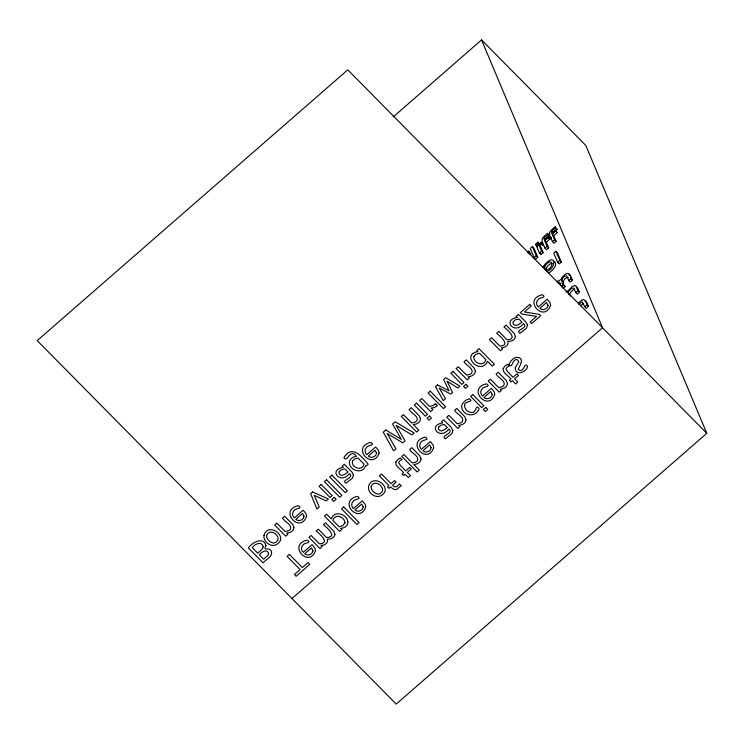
<?xml version="1.0" encoding="UTF-8"?>
<svg xmlns="http://www.w3.org/2000/svg" width="744" height="744" viewBox="0 0 744 744"><rect width="100%" height="100%" fill="white"/><g stroke="black" fill="none" stroke-linecap="round" stroke-linejoin="round"><path stroke-width="1.12" d="M540.749 242.804L542.683 245.297L540.749 242.804L542.199 241.54L542.116 239.308A4.65 1.832 -44.6 0 1 543.604 236.899L547.612 233.337C548.849 235.625 543.911 236.099 544.031 238.675L544.273 239.726L547.826 236.629L550.132 238.805L551.583 237.541M555.061 226.836C556.298 229.133 551.36 229.608 551.481 232.184L551.723 233.235L555.275 230.138L557.219 232.63L553.731 235.671L556.121 241.363L553.973 243.232L552.429 241.661L550.03 235.969L548.588 237.234L548.198 236.313L549.649 235.048L549.556 232.816A4.65 1.832 -44.6 0 1 551.053 230.407L555.061 226.836L557.042 229.431L555.08 230.928M563.059 288.402L565.207 286.524C559.748 284.152 561.571 275.401 566.723 275.903L568.751 280.516L570.304 282.088L572.452 280.209L570.285 275.299L568.751 274.917M565.207 286.524C561.125 283.678 564.333 276.787 568.267 277.475M553.945 232.016L553.276 232.928L551.723 231.365M578.348 303.375C584.031 296.754 584.663 299.516 588.392 306.426L586.244 308.304L584.691 306.733L582.124 301.766L578.804 304.315M580.348 305.886L583.668 303.338M393.185 116.957L481.554 39.916L585.798 145.461L706.8 433.306L396.227 704.084L37.2 340.622L347.774 69.843L706.8 433.306M532.379 246.552L530.23 248.422L534.108 257.638L535.652 259.2L537.8 257.331L533.932 248.115L532.379 246.552L536.257 255.769L537.8 257.331M537.605 246.952L535.568 244.227L538.014 242.098L540.051 244.823L538.014 242.098M536.052 245.381L538.498 243.251M528.156 253.034L529.254 252.551L528.659 251.137L527.394 251.835M538.814 244.488L536.666 246.366L539.447 252.979L541 254.541L543.148 252.672L540.367 246.059L538.814 244.488L541.595 251.1L543.148 252.672M541.139 243.734L542.59 242.47L544.98 248.152L546.524 249.724L548.672 247.854L546.282 242.163L544.738 240.591L548.216 237.559L547.826 236.629M556.121 241.363L554.578 239.791L552.178 234.1L555.666 231.059L555.275 230.138M529.709 254.606L530.798 254.123L528.659 251.137M546.282 242.163L549.769 239.122L549.379 238.201M534.108 257.638L536.257 255.769M539.447 252.979L541.595 251.1M544.98 248.152L547.128 246.283L544.738 240.591M552.429 241.661L554.578 239.791M555.898 251.258L553.75 253.137L557.628 262.344L559.172 263.915L561.32 262.037L557.451 252.83L555.898 251.258L559.776 260.474L561.32 262.037M557.628 262.344L559.776 260.474M561.515 286.831L563.664 284.961M568.751 280.516L570.899 278.647C570.23 268.947 562.808 275.02 560.874 279.66L557.051 281.427M565.821 292.206L567.254 290.96L567.56 291.695L571.959 286.663L574.88 285.426L575.8 285.891L577.911 290.699L579.464 292.271L577.316 294.14L575.763 292.569L573.745 288.03L571.671 288.347A4.91 1.934 -44.6 0 0 569.374 290.606L567.96 292.634L568.788 294.605M575.763 292.569L577.911 290.699M584.691 306.733L586.839 304.863M291.974 598.539L602.547 327.76L481.554 39.916M548.607 236.629L545.826 239.419L544.283 237.857M547.286 271.29C556.456 267.942 555.982 252.83 545.631 263.59A6.817 2.688 -44.6 0 0 543.074 266.994M548.84 272.853C552.188 270.974 559.06 264.213 553.787 261.256M557.609 282.432L559.479 282.218L561.106 285.873M559.163 283.994L560.492 283.427M574.703 289.249L573.224 289.909A4.91 1.934 -44.6 0 0 570.927 292.178L569.504 294.206L570.341 296.177M585.296 301.069L586.56 302.073L588.392 306.426M576.433 286.989L577.66 287.974L579.464 292.271M552.625 263.581L551.611 263.376A3.869 1.525 -44.6 0 0 549.584 264.353L548.003 265.729A3.897 1.534 -44.6 0 0 546.459 267.877L546.356 270.574M555.489 227.859L557.042 229.431M555.666 231.059L557.219 232.63M552.178 234.1L553.731 235.671M547.612 233.337L549.593 235.922L548.04 234.351M548.198 236.313L550.132 238.805M548.216 237.559L549.769 239.122M547.128 246.283L548.672 247.854M570.899 278.647L572.452 280.209M535.568 244.227L537.121 245.799M561.543 280.079L563.096 281.641M529.254 252.551L530.798 254.123M529.068 252.718L530.621 254.281M540.209 252.653L541 254.541M347.913 521.916C348.294 525.841 344.137 528.361 340.631 528.342L341.784 529.514L339.636 531.393L324.514 516.076L326.663 514.206L331.294 518.894C334.112 509.891 347.02 513.927 347.913 521.916M266.594 535.615C266.426 539.102 269.747 542.097 272.899 542.953A3.897 3.543 -22.8 0 0 275.671 542.376L277.252 541A3.869 3.515 -22.8 0 0 278.061 538.451C277.577 532.964 268.482 528.965 266.594 535.615M371.117 486.706C370.949 490.194 374.269 493.188 377.422 494.044A3.897 3.543 -22.8 0 0 380.193 493.467L381.774 492.091A3.869 3.515 -22.8 0 0 382.574 489.543C382.1 484.056 372.995 480.057 371.117 486.706M464.609 405.35C464.293 409.088 468.078 412.632 471.752 412.492C476.365 413.394 475.742 402.988 479.062 408.707C476.504 417.403 463.531 416.538 461.819 407.768A6.622 6.008 -22.8 0 1 462.536 403.62L465.791 400.263L469.232 398.756C474.951 402.392 464.219 400.653 464.609 405.35M349.401 461.689C348.415 470.348 362.821 475.072 365.555 465.679L366.16 466.051L368.178 464.284C361.826 456.388 351.726 444.28 343.942 457.616C347.15 463.447 350.545 447.265 356.45 456.453C353.344 456.528 350.154 458.583 349.401 461.689M353.493 475.063L352.423 478.187L345.988 483.181C340.157 480.001 355.121 478.262 349.429 473.519C340.566 485.348 327.648 469.78 343.337 467.353L342.156 466.163L344.295 464.293L351.847 471.947L353.493 475.063M452.901 430.609L451.841 433.733L445.405 438.728C439.574 435.547 454.538 433.798 448.837 429.056C439.983 440.894 427.065 425.326 442.745 422.89L441.573 421.699L443.712 419.839L451.264 427.484L452.901 430.609M527.524 325.147L526.454 328.271L520.019 333.266C514.197 330.085 529.161 328.337 523.46 323.594C514.606 335.432 501.679 319.855 517.368 317.428L516.187 316.237L518.326 314.377L525.878 322.022L527.524 325.147M304.008 516.317C303.794 520.103 298.456 522.009 295.777 519.321L302.52 513.444L304.008 516.317M312.926 550.765C312.703 554.55 307.374 556.456 304.687 553.769L311.438 547.891L312.926 550.765M363.156 506.971C362.942 510.747 357.604 512.653 354.925 509.975L361.677 504.088L363.156 506.971M376.529 453.087C376.315 456.872 370.977 458.778 368.299 456.1L375.05 450.213L376.529 453.087M431.111 447.721C430.897 451.506 425.559 453.412 422.88 450.724L429.632 444.838L431.111 447.721M492.203 394.459C491.989 398.245 486.65 400.151 483.963 397.463L490.714 391.586L492.203 394.459M548.03 305.384C547.817 309.169 542.478 311.066 539.791 308.388L546.542 302.501L548.03 305.384M263.999 535.382C263.162 540.293 267.775 544.906 272.462 545.426A6.817 6.185 -22.8 0 0 276.815 544.338C289.351 536.694 267.896 521.256 263.999 535.382M368.522 486.474C367.685 491.384 372.298 495.997 376.976 496.518A6.817 6.185 -22.8 0 0 381.337 495.43C393.874 487.785 372.418 472.347 368.522 486.474M293.917 527.589C293.778 531.169 289.844 533.095 286.635 533.067L287.863 534.304L285.715 536.182L274.676 524.994L276.815 523.125L285.064 531.476L287.696 531.002A4.91 4.455 -22.8 0 0 290.393 529.254C292.457 524.529 284.115 521.674 282.553 518.122L284.701 516.252L292.764 524.539L293.917 527.589M420.5 419.039C420.36 422.62 416.435 424.545 413.227 424.517L418.788 430.153L416.64 432.022L401.258 416.445L403.406 414.575L411.646 422.927L414.278 422.453A4.91 4.455 -22.8 0 0 416.975 420.704C419.049 415.98 410.697 413.125 409.135 409.572L411.283 407.703L419.346 415.989L420.5 419.039M421.02 458.992C420.881 462.573 416.956 464.498 413.748 464.47L419.309 470.106L417.161 471.975L401.779 456.398L403.927 454.528L412.167 462.88L414.799 462.405A4.91 4.455 -22.8 0 0 417.496 460.657C419.56 455.933 411.218 453.077 409.656 449.525L411.804 447.656L419.867 455.942L421.02 458.992M465.967 419.802C465.828 423.383 461.903 425.308 458.695 425.28L459.922 426.517L457.774 428.395L446.726 417.207L448.874 415.338L457.123 423.689L459.746 423.215A4.91 4.455 -22.8 0 0 462.443 421.467C464.516 416.742 456.165 413.897 454.603 410.335L456.751 408.465L464.814 416.752L465.967 419.802M475.379 371.191C475.23 374.781 471.305 376.697 468.097 376.669L469.325 377.915L467.176 379.784L456.128 368.606L458.276 366.727L466.525 375.078L469.148 374.604A4.91 4.455 -22.8 0 0 471.845 372.865C473.919 368.131 465.567 365.285 464.014 361.733L466.163 359.863L474.216 368.15L475.379 371.191M507.473 383.616C507.324 387.206 503.4 389.121 500.191 389.103L501.419 390.34L499.271 392.209L488.222 381.03L490.37 379.161L498.62 387.503L501.242 387.038A4.91 4.455 -22.8 0 0 503.939 385.29C506.013 380.565 497.662 377.71 496.099 374.158L498.248 372.288L506.311 380.575L507.473 383.616M265.933 545.575C262.427 552.057 269.402 546.338 271.253 551.099C273.429 556.531 265.785 559.507 263.078 562.845L248.357 547.937C251.77 542.683 263.385 536.099 265.933 545.575M334.912 534.313C334.679 537.903 330.522 539.512 327.369 539.065C328.802 542.878 324.356 545.854 320.915 545.408L322.133 546.645L319.994 548.514L308.946 537.335L311.094 535.466L319.343 543.808C330.801 543.427 319.846 534.006 316.181 531.021L318.33 529.151L326.504 537.512C338.036 537.177 327.183 527.71 323.426 524.706L325.574 522.837L333.814 531.309L334.912 534.313M515.387 336.558C515.155 340.157 510.989 341.766 507.836 341.319C509.268 345.132 504.823 348.099 501.382 347.653L502.609 348.889L500.461 350.768L489.413 339.58L491.561 337.711L499.81 346.062C511.277 345.672 500.312 336.251 496.657 333.266L498.806 331.396L506.98 339.757C518.503 339.431 507.65 329.964 503.902 326.951L506.05 325.082L514.29 333.554L515.387 336.558M515.304 367.629C514.495 376.008 526.659 372.716 527.58 366.522C524.371 360.97 524.464 372.102 519.61 370.382L518.243 369.145C520.037 365.323 525.031 357.669 516.996 357.343A6.529 5.924 -22.8 0 0 513.527 358.58L511.109 360.71L508.961 364.188C512.439 370.075 512.105 358.059 517.322 359.724L518.847 361.724L515.304 367.629M544.664 267.012L545.491 269.905C548.774 270.407 552.68 266.278 551.769 262.939L550.067 261.814A3.869 1.525 -44.6 0 0 548.04 262.781L546.459 264.157A3.897 1.534 -44.6 0 0 544.906 266.306L544.664 267.012M306.575 516.262C300.148 534.452 278.107 510.272 298.288 505.669C303.692 509.063 294.661 507.845 293.731 511.072C291.853 513.034 292.383 516.197 294.345 517.88L303.189 510.179L306.072 513.779L306.575 516.262M315.484 550.709C309.058 568.9 287.017 544.72 307.207 540.116C312.61 543.511 303.571 542.292 302.641 545.519C300.762 547.482 301.292 550.644 303.264 552.327L312.108 544.627L314.991 548.226L315.484 550.709M365.723 506.915C359.296 525.097 337.255 500.917 357.446 496.313C362.849 499.708 353.809 498.489 352.879 501.726C351.001 503.679 351.531 506.841 353.502 508.533L362.337 500.824L365.22 504.432L365.723 506.915M379.096 453.04C372.67 471.222 350.629 447.042 370.819 442.438C376.213 445.833 367.183 444.614 366.253 447.842C364.374 449.804 364.904 452.966 366.876 454.658L375.711 446.949L378.594 450.557L379.096 453.04M433.678 447.665C427.251 465.856 405.21 441.676 425.391 437.072C430.795 440.467 421.764 439.248 420.834 442.475C418.956 444.438 419.486 447.6 421.448 449.283L430.292 441.573L433.175 445.182L433.678 447.665M494.76 394.413C488.334 412.594 466.293 388.414 486.483 383.811C491.886 387.206 482.847 385.987 481.917 389.214C480.047 391.177 480.578 394.339 482.54 396.022L491.384 388.322L494.267 391.93L494.76 394.413M550.588 305.328C544.162 323.51 522.121 299.339 542.311 294.736C547.714 298.121 538.675 296.903 537.745 300.139C535.875 302.092 536.405 305.254 538.368 306.947L547.212 299.237L550.095 302.845L550.588 305.328M395.882 462.043C395.083 466.916 401.472 469.232 403.592 472.719L402.141 473.984L403.685 475.546L405.136 474.281L408.307 477.499L410.456 475.63L407.284 472.412L411.237 468.962L409.693 467.399L405.74 470.85L400.486 465.53L398.589 462.573L399.751 460.824L401.955 459.578L400.291 457.886L397.594 459.634L395.882 462.043M503.195 368.485C502.395 373.349 508.794 375.664 510.905 379.161L509.454 380.426L510.998 381.988L512.449 380.723L515.629 383.932L517.768 382.063L514.597 378.845L518.549 375.404L517.006 373.841L513.053 377.282L507.808 371.972L505.901 369.005L507.064 367.266L509.277 366.011L507.603 364.318L504.906 366.067L503.195 368.485M268.668 553.601L267.645 555.61L263.674 559.181L259.358 554.819C261.367 552.02 267.273 548.244 268.668 553.601M344.974 522.874L342.714 525.785L339.069 526.761L332.801 520.428C334.874 513.165 344.649 516.531 344.974 522.874M473.891 356.367C472.775 362.951 483.805 367.406 485.906 359.705L479.536 353.261L475.928 354.256L473.891 356.367M263.162 546.924L262.028 549.286L257.722 553.164L252.29 547.658C254.494 543.985 262.158 540.702 263.162 546.924M352.442 461.243C351.168 467.799 362.198 471.659 364.039 464.144L357.985 458.006L354.497 459.132L352.442 461.243M339.255 471.566L338.994 473.603C341.143 477.546 345.662 473.807 347.941 472.012L344.872 468.915L341.245 469.78L339.255 471.566M438.672 427.103L438.411 429.149C440.56 433.092 445.079 429.353 447.358 427.558L444.289 424.452L440.662 425.326L438.672 427.103M513.286 321.641L513.034 323.687C515.174 327.63 519.693 323.891 521.972 322.096L518.912 318.99L515.276 319.864L513.286 321.641M399.407 484.111L396.58 486.799L394.236 486.697L392.544 485.255L396.096 482.159L394.553 480.596L391.074 483.637L381.57 474.012L379.421 475.89L388.926 485.506L387.475 486.771L389.019 488.334L390.47 487.069L393.911 489.385A4.65 4.222 -22.8 0 0 397.101 489.161L401.221 485.73L399.407 484.111M435.342 403.778L433.334 405.545L429.632 406.475L421.792 398.542L419.644 400.412L430.692 411.599L432.841 409.721L431.195 408.065L434.524 407.563L437.398 405.638L435.342 403.778M472.728 353.549L471.817 354.525A5.487 4.985 -22.8 0 0 470.775 358.031C471.659 363.658 478.429 368.559 483.879 365.611A7.766 7.049 -22.8 0 0 487.45 361.268L492.24 366.113L494.388 364.244L478.996 348.666L476.848 350.536L477.974 351.68L475.211 352.135L472.728 353.549M312.564 491.961L310.629 493.644L316.907 508.989L319.223 506.971L314.191 495.29L326.179 500.907L328.42 498.954L312.564 491.961M321.185 484.446L319.037 486.316L330.085 497.494L332.233 495.625L321.185 484.446M326.532 479.778L324.384 481.656L339.776 497.234L341.914 495.365L326.532 479.778M331.88 475.118L329.732 476.997L345.114 492.575L347.262 490.696L331.88 475.118M385.745 429.967L383.253 432.143L393.623 450.845L395.948 448.818L387.131 433.436L402.774 442.866L405.071 440.867L396.152 425.354L411.916 434.896L414.129 432.971L395.129 421.783L392.581 424.006L401.351 439.397L385.745 429.967M416.491 403.164L414.343 405.034L425.391 416.212L427.54 414.343L416.491 403.164M430.264 391.149L428.126 393.018L443.508 408.605L445.656 406.726L430.264 391.149M437.453 384.89L435.473 386.61L443.257 400.644L445.498 398.691L439.192 388.07L450.771 394.088L452.547 392.544L447.098 381.17L457.774 387.987L459.932 386.099L445.656 377.738L443.666 379.468L449.06 390.805L437.453 384.89M452.975 371.349L450.827 373.228L461.875 384.406L464.024 382.537L452.975 371.349M529.728 304.436L520.344 312.61L521.721 314.005L536.536 316.433L530.137 322.003L531.672 323.556L540.646 315.735L539.326 314.387L524.446 311.969L531.281 306.007L529.728 304.436M334.233 497.373L331.787 499.503L333.712 501.456L336.158 499.317L334.233 497.373M429.539 416.082L427.093 418.221L429.018 420.174L431.464 418.035L429.539 416.082M466.023 384.276L463.577 386.406L465.502 388.359L467.948 386.229L466.023 384.276M289.379 554.392L287.119 556.363L300.102 569.513L294.392 574.489L296.131 576.256L309.811 564.324L308.072 562.557L302.362 567.542L289.379 554.392M343.709 507.017L341.57 508.887L356.953 524.474L359.101 522.595L343.709 507.017M472.756 394.515L470.608 396.385L481.656 407.573L483.805 405.694L472.756 394.515M485.804 407.442L483.358 409.572L485.283 411.525L487.729 409.395L485.804 407.442"/></g></svg>
